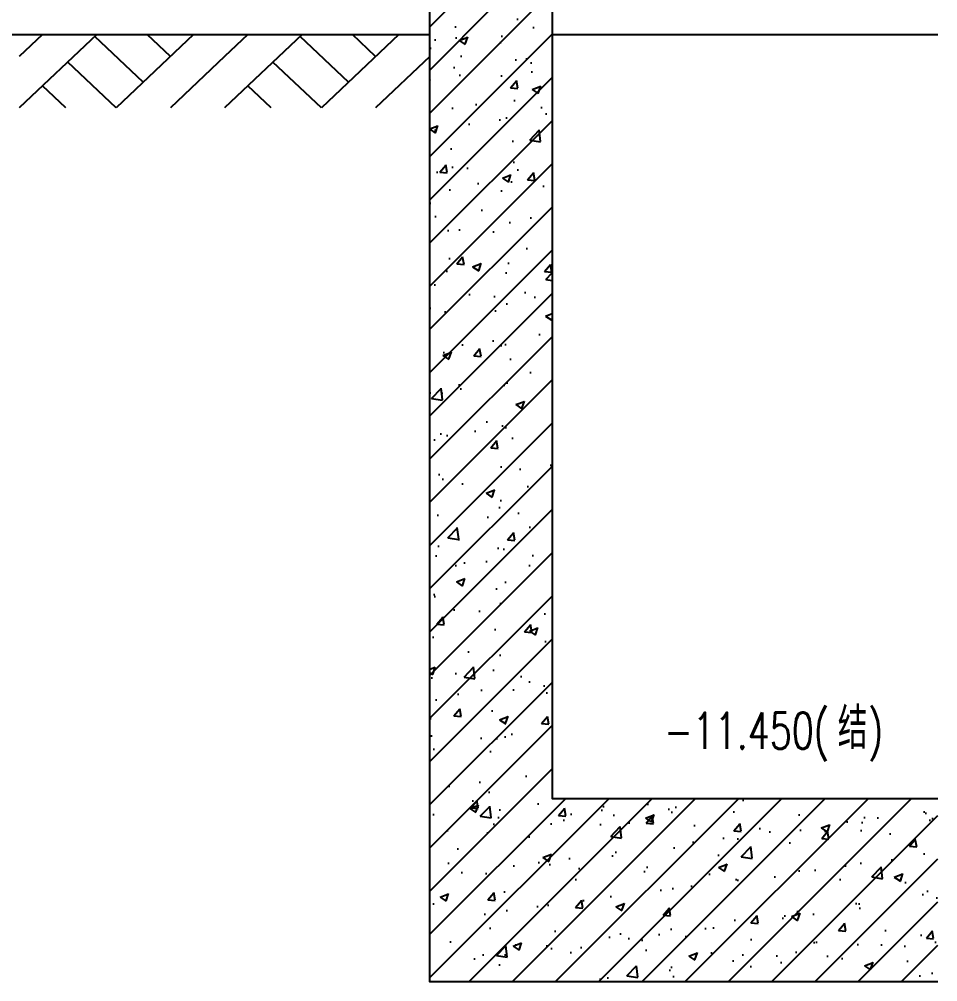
# Model space of a CAD drawing. Extents: x 447078 to 1776277, y 243534 to 519428.
# Drawn here: x 542468 to 543971, y 298304 to 299879 of the extents above; entities that cross this region are included whole.
import ezdxf

# ---------------------------------------------------------------- set-up
doc = ezdxf.new("R2010")
doc.units = 0
doc.header["$LTSCALE"] = 1000
doc.header["$MEASUREMENT"] = 0
for name, color, linetype in [('A-SURF', 6, 'Continuous'), ('A-WALL', 140, 'Continuous'), ('A-WALL-HATH', 8, 'Continuous'), ('PUB_TEXT', 7, 'Continuous')]:
    doc.layers.add(name, color=color, linetype=linetype)
doc.styles.add('_TCH_DIM', font='SIMPLEX', dxfattribs={"bigfont": 'GBCBIG'})

# ---------------------------------------------------------------- blocks, each defined once
blk = doc.blocks.new('$LinePat$素土夯实')
at = {"color": 0}
for p, q in [((0, -210), (210, 0)), ((120, -300), (420, 0)), ((420, 0), (607.5, -187.5)), ((495, -300), (795, 0)), ((615, 0), (705, -90)), ((315, -105), (502.5, -292.5)), ((210, -210), (300, -300)), ((705, -300), (795, -210))]:
    blk.add_line(p, q, dxfattribs=at)

msp = doc.modelspace()

# ---------------------------------------------------------------- hatches: boundary and pattern name
at = {"layer": 'A-WALL-HATH'}
h = msp.add_hatch(dxfattribs=at)
h.set_pattern_fill('钢筋混凝土', color=256, scale=20)
h.set_pattern_definition([(45, (1041705.59, 332236.684), (-35.355339, 35.355339), []), (50, (1041705.59, 332236.68), (143.452037, -12.550427), [15, -165]), (355, (1041705.59, 332236.68), (-27.750267, 150.438427), [12, -132]), (100.4514, (1041717.54, 332235.64), (115.701876, 137.88791), [12.74804, -140.228422]), (46.1842, (1041705.59, 332276.68), (213.44821, -33.1038), [22.5, -247.5]), (96.6356, (1041723.38, 332273.93), (186.93254, 194.82357), [19.12206, -210.3426]), (351.1842, (1041705.6, 332276.68), (186.93239, 194.82372), [18, -198]), (21, (1041725.59, 332266.68), (119.38141, -80.523778), [15, -165]), (326, (1041725.59, 332266.68), (48.663066, 145.03001), [12, -132]), (71.4514, (1041735.54, 332259.97), (168.044526, 64.5061), [12.74804, -140.228422]), (37.5, (1041705.59, 332236.684), (2.431971, 66.578771), [0, -130.4, 0, -134, 0, -132.5]), (7.5, (1041705.59, 332236.684), (52.613907, 78.882342), [0, -76.4, 0, -127.4, 0, -50.5]), (327.5, (1041660.99, 332236.684), (106.764487, -4.5109743), [0, -50, 0, -156, 0, -207]), (317.5, (1041640.99, 332236.68), (116.637234, 20.020996), [0, -65, 0, -103.6, 0, -147])])
h.paths.add_polyline_path([(543139.8, 298303.8), (543970.5, 298303.8), (543970.5, 298603.8), (543339.8, 298603.8), (543339.8, 299903.8), (543139.8, 299903.8)])

# ---------------------------------------------------------------- linework, layer by layer
at = {"layer": 'A-SURF'}
for points in [[(541405.7, 299853.8), (543139.8, 299853.8)], [(543339.8, 299853.8), (543970.5, 299853.8)]]:
    msp.add_lwpolyline(points, dxfattribs=at)
at = {"layer": 'A-WALL'}
msp.add_lwpolyline([(543970.5, 298303.8), (543139.8, 298303.8), (543139.8, 299903.8), (543339.8, 299903.8), (543339.8, 298603.8), (543970.5, 298603.8)], dxfattribs=at)

# ---------------------------------------------------------------- block references
at = {"layer": 'A-WALL-HATH', "xscale": 0.4224040015400597, "yscale": 0.4, "zscale": 0.4, "rotation": 180}
for p in [(542804, 299733.8), (543139.8, 299733.8)]:
    msp.add_blockref('$LinePat$素土夯实', p, dxfattribs=at)

# ---------------------------------------------------------------- texts
at = {"layer": 'PUB_TEXT', "style": '_TCH_DIM', "width": 0.705882}
for s, p in [('-11.450(', (543523, 298684.8)), (')', (543856.2, 298684.8))]:
    msp.add_text(s, height=59.5, dxfattribs=at).set_placement(p)
at = {"layer": 'PUB_TEXT', "style": '_TCH_DIM'}
msp.add_text('结', height=67.5, dxfattribs=at).set_placement((543807, 298684.8))

doc.saveas('drawing.dxf')
